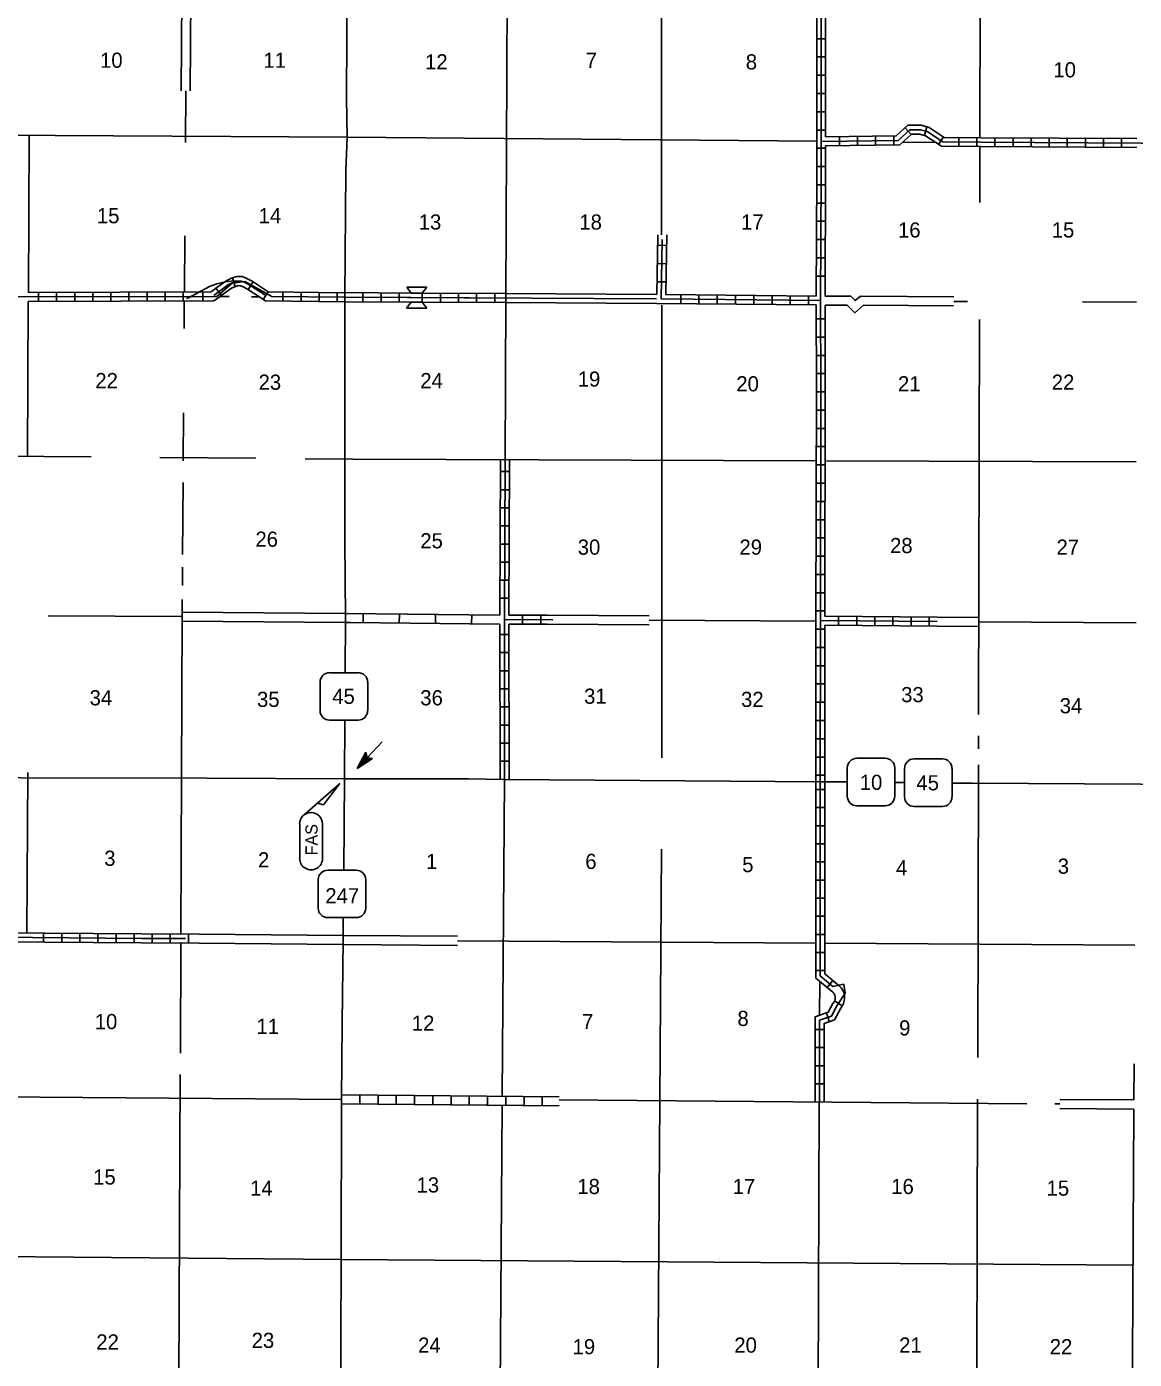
# Model space of a CAD drawing. Extents: x 1333229 to 1813251, y 16536411 to 16910478.
# Drawn here: x 1536752 to 1573271, y 16608851 to 16652785 of the extents above; entities that cross this region are included whole.
import ezdxf

# ---------------------------------------------------------------- set-up
doc = ezdxf.new("R2010")
doc.units = 0
for name, color, linetype in [('L10', 7, 'Continuous'), ('L11', 7, 'Continuous'), ('L13', 7, 'Continuous'), ('L14', 7, 'Continuous'), ('L18', 7, 'Continuous'), ('L22', 7, 'Continuous'), ('L28', 7, 'Continuous'), ('L3', 7, 'Continuous'), ('L8', 7, 'Continuous'), ('L9', 7, 'Continuous')]:
    doc.layers.add(name, color=color, linetype=linetype)

msp = doc.modelspace()

# ---------------------------------------------------------------- linework, layer by layer
at = {"layer": 'L10'}
for p, q in [((1566768, 16633322), (1568142, 16633309)), ((1566768, 16633026), (1568141, 16633009))]:
    msp.add_line(p, q, dxfattribs=at)
for points in [[(1542440, 16622870), (1547187, 16622822)], [(1542435, 16622570), (1547184, 16622522)]]:
    msp.add_lwpolyline(points, dxfattribs=at)
at = {"layer": 'L11'}
for p, q in [((1541871, 16654337), (1541846, 16650670)), ((1542171, 16654339), (1542146, 16650670)), ((1536832, 16649203), (1536808, 16644025)), ((1552549, 16643986), (1557533, 16643958)), ((1536807, 16643729), (1536784, 16638619)), ((1553916, 16633381), (1557272, 16633367)), ((1553916, 16633085), (1557272, 16633067)), ((1547186, 16622822), (1550961, 16622799)), ((1547184, 16622522), (1550961, 16622499)), ((1570809, 16617121), (1573256, 16617102)), ((1570811, 16617421), (1573258, 16617402))]:
    msp.add_line(p, q, dxfattribs=at)
for points in [[(1563074, 16643904), (1563919, 16643898), (1564066, 16643757), (1564238, 16643899), (1567317, 16643877)], [(1552547, 16643686), (1557512, 16643658)], [(1563073, 16643604), (1563798, 16643599), (1564051, 16643355), (1564345, 16643598), (1567314, 16643577)], [(1541880, 16633488), (1547258, 16633440)], [(1541878, 16633188), (1547259, 16633140)], [(1573264, 16618594), (1573258, 16617402)], [(1573256, 16617102), (1573200, 16606822)]]:
    msp.add_lwpolyline(points, dxfattribs=at)
at = {"layer": 'L13'}
for p, q in [((1568204, 16659659), (1568179, 16649125)), ((1552597, 16654339), (1552548, 16643836)), ((1541996, 16650670), (1541984, 16648967)), ((1532897, 16649227), (1547317, 16649141)), ((1547317, 16649141), (1562798, 16649005)), ((1565640, 16648980), (1566713, 16648970)), ((1568179, 16648830), (1568174, 16646984)), ((1541964, 16645885), (1541951, 16644038)), ((1543124, 16643886), (1543432, 16643885)), ((1544162, 16643880), (1544424, 16643879)), ((1552548, 16643836), (1552523, 16638486)), ((1541949, 16643742), (1541943, 16642831)), ((1567315, 16643727), (1567768, 16643724)), ((1571566, 16643711), (1573341, 16643702)), ((1568165, 16643127), (1568134, 16630110)), ((1541924, 16640057), (1541914, 16638467)), ((1531488, 16638664), (1538876, 16638601)), ((1541143, 16638582), (1544305, 16638555)), ((1545930, 16638541), (1547513, 16638528)), ((1547513, 16638528), (1562782, 16638472)), ((1563078, 16638471), (1573327, 16638434)), ((1541909, 16637759), (1541893, 16635387)), ((1541890, 16634962), (1541886, 16634360)), ((1541883, 16633899), (1541879, 16633338)), ((1541836, 16622873), (1541880, 16633338)), ((1557272, 16633217), (1562771, 16633188)), ((1568131, 16633159), (1573336, 16633131)), ((1568133, 16629402), (1568132, 16628977)), ((1568131, 16628446), (1568108, 16618804)), ((1536753, 16622907), (1536795, 16628195)), ((1552434, 16617523), (1552507, 16627968)), ((1557680, 16625666), (1557623, 16617376)), ((1541819, 16618941), (1541834, 16622578)), ((1550961, 16622649), (1562766, 16622575)), ((1563062, 16622574), (1573287, 16622510)), ((1562902, 16621307), (1562894, 16620190)), ((1531461, 16617531), (1547133, 16617418)), ((1552358, 16606792), (1552432, 16617228)), ((1554309, 16617402), (1569728, 16617280)), ((1557623, 16617376), (1557507, 16600665)), ((1562820, 16601617), (1562877, 16617334)), ((1568104, 16617429), (1568083, 16608526)), ((1570651, 16617272), (1570810, 16617271)), ((1531447, 16612285), (1547122, 16612144)), ((1547122, 16612144), (1573228, 16611960))]:
    msp.add_line(p, q, dxfattribs=at)
for points in [[(1557682, 16659659), (1557687, 16645922)], [(1557692, 16643607), (1557697, 16628676)], [(1537465, 16633367), (1541880, 16633338)], [(1541773, 16608143), (1541816, 16618241)]]:
    msp.add_lwpolyline(points, dxfattribs=at)
at = {"layer": 'L18'}
for p, q in [((1549282, 16644202), (1549945, 16644197)), ((1549430, 16644002), (1549282, 16644202)), ((1549430, 16644002), (1549795, 16644000)), ((1549795, 16644000), (1549945, 16644197)), ((1549428, 16643704), (1549278, 16643506)), ((1549278, 16643506), (1549940, 16643501)), ((1549428, 16643704), (1549793, 16643701)), ((1549793, 16643701), (1549940, 16643501))]:
    msp.add_line(p, q, dxfattribs=at)
at = {"layer": 'L22'}
for p, q in [((1545754, 16625364), (1545754, 16626500)), ((1546508, 16625364), (1546508, 16626500))]:
    msp.add_line(p, q, dxfattribs=at)
msp.add_lwpolyline([(1545902, 16626800), (1547067, 16627829), (1546534, 16627135), (1546342, 16627184)], dxfattribs=at)
for centre, start, end in [((1546129, 16626500), 0.0007, 180.0007), ((1546129, 16625366), 180.0007, 0.0007)]:
    msp.add_arc(centre, 378, start, end, dxfattribs=at)
at = {"layer": 'L28'}
for p, q in [((1547645, 16628328), (1548472, 16629210)), ((1547645, 16628328), (1547933, 16628865)), ((1547933, 16628865), (1547979, 16628684)), ((1547645, 16628328), (1548156, 16628655)), ((1547695, 16628405), (1547928, 16628823)), ((1547696, 16628370), (1548110, 16628642)), ((1547741, 16628442), (1547934, 16628806)), ((1547742, 16628419), (1548092, 16628647)), ((1547786, 16628502), (1547947, 16628771)), ((1547793, 16628473), (1548057, 16628646)), ((1547826, 16628521), (1547934, 16628636)), ((1547832, 16628539), (1547954, 16628742)), ((1547850, 16628522), (1548021, 16628656)), ((1547860, 16628557), (1547934, 16628636)), ((1547899, 16628623), (1547961, 16628725)), ((1547906, 16628594), (1547992, 16628661)), ((1547922, 16628647), (1547962, 16628690)), ((1547957, 16628648), (1547986, 16628667)), ((1548156, 16628655), (1547979, 16628684))]:
    msp.add_line(p, q, dxfattribs=at)
at = {"layer": 'L3'}
for p, q in [((1546429, 16631175), (1546429, 16630236)), ((1547681, 16631488), (1546742, 16631488)), ((1547995, 16630236), (1547995, 16631175)), ((1546742, 16629922), (1547682, 16629922)), ((1547233, 16627984), (1547243, 16629922)), ((1565060, 16628665), (1564120, 16628665)), ((1566948, 16628644), (1566008, 16628644)), ((1547233, 16627984), (1547206, 16624978)), ((1563807, 16628351), (1563807, 16627412)), ((1565373, 16627412), (1565373, 16628351)), ((1565695, 16628331), (1565695, 16627391)), ((1567261, 16627391), (1567261, 16628331)), ((1565373, 16627868), (1565695, 16627865)), ((1564120, 16627099), (1565060, 16627099)), ((1566008, 16627078), (1566948, 16627078)), ((1547620, 16624978), (1546680, 16624978)), ((1546367, 16624665), (1546367, 16623725)), ((1547933, 16623725), (1547933, 16624665)), ((1546680, 16623412), (1547620, 16623412))]:
    msp.add_line(p, q, dxfattribs=at)
for points in [[(1547250, 16631488), (1547259, 16633290), (1547238, 16635856), (1547243, 16643866), (1547275, 16648037), (1547317, 16649141), (1547302, 16650424), (1547317, 16654489), (1547338, 16659764)], [(1520776, 16628121), (1526045, 16628068), (1531335, 16628031), (1536562, 16628026), (1542692, 16628010), (1547233, 16627984)], [(1547233, 16627984), (1551314, 16627984), (1552507, 16627968), (1562914, 16627894), (1563807, 16627885)], [(1567261, 16627848), (1567930, 16627841), (1573479, 16627809), (1579019, 16627797)], [(1547192, 16623412), (1547185, 16622672), (1547159, 16619937), (1547133, 16617418), (1547122, 16612144), (1547101, 16606858), (1547080, 16597250)]]:
    msp.add_lwpolyline(points, dxfattribs=at)
for centre, start, end in [((1546740, 16631176), 90.001, 180.001), ((1547680, 16631176), 0.001, 90.001), ((1546740, 16630236), 180.001, 270.001), ((1547680, 16630236), 270.001, 0.001), ((1564119, 16628352), 90.001, 180.001), ((1565058, 16628352), 0.001, 90.001), ((1566007, 16628332), 90.001, 180.001), ((1566946, 16628332), 0.001, 90.001), ((1564119, 16627413), 180.001, 270.001), ((1565058, 16627413), 270.001, 0.001), ((1566007, 16627392), 180.001, 270.001), ((1566946, 16627392), 270.001, 0.001), ((1546678, 16624665), 90.001, 180.001), ((1547618, 16624665), 0.001, 90.001), ((1546678, 16623726), 180.001, 270.001), ((1547618, 16623726), 270.001, 0.001)]:
    msp.add_arc(centre, 313, start, end, dxfattribs=at)
at = {"layer": 'L8'}
for p, q in [((1562798, 16652388), (1563094, 16652388)), ((1562798, 16651786), (1563094, 16651786)), ((1562798, 16651184), (1563094, 16651184)), ((1562798, 16650582), (1563094, 16650582)), ((1562798, 16649980), (1563094, 16649980)), ((1562798, 16649378), (1563094, 16649378)), ((1563548, 16649157), (1563548, 16648861)), ((1564144, 16649167), (1564144, 16648872)), ((1564741, 16649172), (1564741, 16648877)), ((1565337, 16649183), (1565337, 16648887)), ((1565718, 16649447), (1565918, 16649231)), ((1566430, 16649484), (1566351, 16649199)), ((1566979, 16649151), (1566816, 16648903)), ((1567481, 16649130), (1567481, 16648835)), ((1568078, 16649125), (1568078, 16648829)), ((1568674, 16649120), (1568674, 16648824)), ((1569271, 16649120), (1569271, 16648824)), ((1569868, 16649114), (1569868, 16648819)), ((1570464, 16649109), (1570464, 16648813)), ((1571061, 16649109), (1571061, 16648813)), ((1571657, 16649104), (1571657, 16648808)), ((1572254, 16649099), (1572254, 16648803)), ((1572851, 16649099), (1572851, 16648803)), ((1562798, 16648776), (1563094, 16648776)), ((1562798, 16648175), (1563094, 16648175)), ((1562798, 16647573), (1563094, 16647573)), ((1562793, 16646971), (1563088, 16646971)), ((1562793, 16646369), (1563088, 16646369)), ((1557533, 16643958), (1557563, 16645922)), ((1557851, 16645572), (1557555, 16645577)), ((1562787, 16645767), (1563083, 16645767)), ((1562782, 16645165), (1563078, 16645165)), ((1557845, 16644970), (1557550, 16644975)), ((1543542, 16644504), (1543624, 16644217)), ((1544224, 16644372), (1544058, 16644124)), ((1557835, 16644368), (1557539, 16644373)), ((1562782, 16644563), (1563078, 16644563)), ((1537143, 16644024), (1537143, 16643729)), ((1537740, 16644030), (1537740, 16643734)), ((1538336, 16644030), (1538336, 16643734)), ((1538933, 16644030), (1538933, 16643734)), ((1539530, 16644030), (1539530, 16643734)), ((1540126, 16644035), (1540126, 16643739)), ((1540723, 16644035), (1540723, 16643739)), ((1541319, 16644035), (1541319, 16643739)), ((1541916, 16644035), (1541916, 16643739)), ((1542566, 16644035), (1542566, 16643739)), ((1542990, 16644161), (1543172, 16643924)), ((1544720, 16644041), (1544554, 16643793)), ((1545200, 16644035), (1545200, 16643739)), ((1545797, 16644030), (1545797, 16643734)), ((1546393, 16644024), (1546393, 16643729)), ((1546990, 16644019), (1546990, 16643723)), ((1547243, 16643717), (1547244, 16644015)), ((1547839, 16643714), (1547841, 16644012)), ((1548436, 16643710), (1548437, 16644008)), ((1549032, 16643707), (1549034, 16644005)), ((1549795, 16643702), (1549797, 16644001)), ((1549796, 16643852), (1552548, 16643836)), ((1549797, 16644002), (1552549, 16643986)), ((1550392, 16643699), (1550394, 16643997)), ((1550989, 16643696), (1550990, 16643994)), ((1551585, 16643692), (1551587, 16643991)), ((1552182, 16643689), (1552184, 16643987)), ((1558315, 16643951), (1558315, 16643655)), ((1558917, 16643945), (1558917, 16643650)), ((1559519, 16643935), (1559519, 16643639)), ((1560121, 16643929), (1560121, 16643634)), ((1560723, 16643924), (1560723, 16643628)), ((1561325, 16643919), (1561325, 16643623)), ((1561927, 16643914), (1561927, 16643618)), ((1562529, 16643908), (1562529, 16643613)), ((1562777, 16643610), (1557529, 16643660)), ((1562777, 16643153), (1563072, 16643153)), ((1562782, 16642551), (1563078, 16642551)), ((1562782, 16641949), (1563078, 16641949)), ((1562787, 16641347), (1563083, 16641347)), ((1562787, 16640746), (1563083, 16640746)), ((1562787, 16640144), (1563083, 16640144)), ((1562782, 16639542), (1563078, 16639542)), ((1562782, 16638940), (1563078, 16638940)), ((1552355, 16633389), (1552375, 16638486)), ((1552375, 16638116), (1552671, 16638116)), ((1552651, 16633385), (1552671, 16638486)), ((1562782, 16638338), (1563078, 16638338)), ((1562782, 16637736), (1563078, 16637736)), ((1552370, 16637519), (1552666, 16637519)), ((1552370, 16636923), (1552666, 16636923)), ((1562782, 16637134), (1563078, 16637134)), ((1562777, 16636532), (1563072, 16636532)), ((1552365, 16636326), (1552661, 16636326)), ((1562777, 16635930), (1563072, 16635930)), ((1552365, 16635730), (1552661, 16635730)), ((1552360, 16635133), (1552655, 16635133)), ((1562777, 16635328), (1563072, 16635328)), ((1562777, 16634726), (1563072, 16634726)), ((1552360, 16634536), (1552655, 16634536)), ((1552360, 16633940), (1552655, 16633940)), ((1562771, 16634124), (1563067, 16634124)), ((1552651, 16633385), (1553916, 16633381)), ((1553104, 16633090), (1553104, 16633385)), ((1553706, 16633084), (1553706, 16633380)), ((1562771, 16633522), (1563067, 16633522)), ((1563067, 16633352), (1566768, 16633322)), ((1563521, 16633348), (1563521, 16633053)), ((1564118, 16633343), (1564118, 16633047)), ((1564714, 16633338), (1564714, 16633042)), ((1565311, 16633332), (1565311, 16633037)), ((1565908, 16633327), (1565908, 16633031)), ((1566504, 16633322), (1566504, 16633026)), ((1552360, 16627968), (1552354, 16633089)), ((1552650, 16633089), (1553916, 16633085)), ((1552655, 16627968), (1552650, 16633089)), ((1562771, 16632921), (1563067, 16632921)), ((1563067, 16633057), (1563062, 16627894)), ((1563067, 16633057), (1566768, 16633026)), ((1552354, 16632746), (1552650, 16632746)), ((1552354, 16632150), (1552650, 16632150)), ((1562771, 16632319), (1563067, 16632319)), ((1552354, 16631553), (1552650, 16631553)), ((1562771, 16631717), (1563067, 16631717)), ((1562771, 16631115), (1563067, 16631115)), ((1552354, 16630956), (1552650, 16630956)), ((1552360, 16630360), (1552655, 16630360)), ((1562766, 16630513), (1563062, 16630513)), ((1552360, 16629763), (1552655, 16629763)), ((1562766, 16629911), (1563062, 16629911)), ((1562766, 16629309), (1563062, 16629309)), ((1552360, 16629166), (1552655, 16629166)), ((1552360, 16628570), (1552655, 16628570)), ((1562766, 16628707), (1563062, 16628707)), ((1562766, 16628105), (1563062, 16628105)), ((1562766, 16627635), (1563062, 16627635)), ((1562766, 16627039), (1563062, 16627039)), ((1562766, 16626442), (1563062, 16626442)), ((1562766, 16625845), (1563062, 16625845)), ((1562766, 16625249), (1563062, 16625249)), ((1562766, 16624652), (1563062, 16624652)), ((1562766, 16624055), (1563062, 16624055)), ((1562766, 16623459), (1563062, 16623459)), ((1537312, 16622904), (1537312, 16622609)), ((1537909, 16622899), (1537909, 16622603)), ((1538505, 16622894), (1538505, 16622598)), ((1539102, 16622888), (1539102, 16622593)), ((1539699, 16622883), (1539699, 16622588)), ((1540295, 16622878), (1540295, 16622582)), ((1540892, 16622878), (1540892, 16622582)), ((1541487, 16622875), (1541487, 16622580)), ((1542084, 16622870), (1542084, 16622574)), ((1562766, 16622862), (1563062, 16622862)), ((1562766, 16622265), (1563062, 16622265)), ((1562766, 16621669), (1563062, 16621669)), ((1563141, 16621109), (1563331, 16621336)), ((1563389, 16620666), (1563637, 16620502)), ((1563120, 16620270), (1563215, 16619990)), ((1562745, 16619726), (1563041, 16619726)), ((1562745, 16619129), (1563041, 16619129)), ((1562745, 16618532), (1563041, 16618532)), ((1562745, 16617936), (1563041, 16617936)), ((1547734, 16617265), (1547734, 16617561)), ((1548336, 16617260), (1548336, 16617556)), ((1548938, 16617255), (1548938, 16617550)), ((1549540, 16617249), (1549540, 16617545)), ((1550142, 16617244), (1550142, 16617540)), ((1550744, 16617239), (1550744, 16617535)), ((1551346, 16617239), (1551346, 16617535)), ((1551948, 16617234), (1551948, 16617529)), ((1552550, 16617228), (1552550, 16617524)), ((1553152, 16617223), (1553152, 16617519)), ((1553753, 16617218), (1553753, 16617513)), ((1547133, 16617271), (1554308, 16617213))]:
    msp.add_line(p, q, dxfattribs=at)
for points in [[(1562956, 16659611), (1562951, 16654310), (1562946, 16652610), (1562946, 16649004), (1562946, 16647879), (1562925, 16643755), (1557676, 16643808), (1557708, 16645767)], [(1562808, 16659611), (1562803, 16654310), (1562798, 16652610), (1562798, 16649004), (1562798, 16647879), (1562777, 16643903), (1557824, 16643956), (1557859, 16645922)], [(1563104, 16659611), (1563099, 16654310), (1563094, 16652610), (1563094, 16649153)], [(1563094, 16649153), (1565422, 16649183), (1565807, 16649532), (1566246, 16649532), (1566510, 16649463), (1567006, 16649136), (1568215, 16649125), (1573356, 16649094)], [(1562946, 16649004), (1565480, 16649035), (1565865, 16649384), (1566224, 16649384), (1566446, 16649326), (1566958, 16648988), (1568215, 16648977), (1573505, 16648945), (1578743, 16648919)], [(1563094, 16648858), (1565538, 16648887), (1565924, 16649236), (1566203, 16649236), (1566383, 16649188), (1566911, 16648840), (1568215, 16648829), (1573355, 16648799)], [(1563094, 16648858), (1563094, 16647879), (1563074, 16643904)], [(1510290, 16644083), (1511414, 16644067), (1515554, 16644024), (1520839, 16643972), (1526172, 16643935), (1531404, 16643908), (1536636, 16643877), (1543020, 16643892), (1543526, 16644325), (1543949, 16644389), (1544831, 16643892), (1547243, 16643866)], [(1544211, 16644242), (1544208, 16644244), (1544205, 16644246), (1544101, 16644298), (1544024, 16644338), (1543919, 16644373), (1543793, 16644396), (1543616, 16644406), (1543490, 16644395), (1543313, 16644368), (1543161, 16644340), (1543017, 16644308), (1542899, 16644268), (1542784, 16644214), (1542085, 16643844), (1542027, 16643825)], [(1542832, 16644040), (1543024, 16644188), (1543355, 16644422), (1543529, 16644501), (1543696, 16644549), (1543852, 16644544), (1543988, 16644498), (1544190, 16644396), (1544720, 16644042)], [(1542915, 16643744), (1542983, 16643778), (1543202, 16643946), (1543505, 16644161), (1543633, 16644219), (1543733, 16644248), (1543798, 16644245), (1543872, 16644221), (1544038, 16644136), (1544623, 16643746)], [(1542923, 16643921), (1543113, 16644067), (1543430, 16644292), (1543581, 16644360), (1543715, 16644398), (1543825, 16644394), (1543930, 16644360), (1544114, 16644266), (1544637, 16643917)], [(1536808, 16644025), (1542832, 16644040)], [(1544720, 16644042), (1547243, 16644014)], [(1547243, 16643866), (1549425, 16643854)], [(1547244, 16644016), (1549426, 16644004)], [(1536807, 16643729), (1542915, 16643744)], [(1544623, 16643746), (1547243, 16643718)], [(1547243, 16643716), (1549426, 16643704)], [(1549794, 16643702), (1552547, 16643686)], [(1562777, 16643610), (1562787, 16640920), (1562771, 16633206), (1562766, 16627894)], [(1562925, 16643755), (1562935, 16640920), (1562919, 16633206), (1562914, 16627894)], [(1563073, 16643604), (1563083, 16640920), (1563067, 16633352)], [(1552507, 16627968), (1552502, 16633237), (1552523, 16638486)], [(1552502, 16633237), (1554097, 16633232)], [(1562919, 16633206), (1566768, 16633174)], [(1563327, 16620952), (1562766, 16621421), (1562766, 16627894)], [(1562893, 16617334), (1562893, 16620032), (1563284, 16620169), (1563463, 16620507), (1563738, 16620919), (1563690, 16621215), (1563326, 16621146), (1562914, 16621489), (1562914, 16627894)], [(1563538, 16621164), (1563062, 16621558), (1563062, 16627894)], [(1531341, 16622783), (1535739, 16622767), (1540554, 16622730), (1541990, 16622725)], [(1531488, 16622930), (1535739, 16622915), (1540554, 16622878), (1542440, 16622871)], [(1531486, 16622635), (1535739, 16622619), (1540554, 16622582), (1542435, 16622575)], [(1562745, 16617335), (1562745, 16620138), (1563178, 16620291), (1563336, 16620581), (1563372, 16620634)], [(1563041, 16617333), (1563041, 16619926), (1563389, 16620048), (1563590, 16620433), (1563636, 16620503)], [(1547133, 16617566), (1554309, 16617508)]]:
    msp.add_lwpolyline(points, dxfattribs=at)
for centre, radius, start, end in [((1563173, 16620768), 240, 326.1253, 50.0783), ((1563219, 16620779), 500, 326.4636, 50.3897)]:
    msp.add_arc(centre, radius, start, end, dxfattribs=at)
at = {"layer": 'L9'}
for p, q in [((1547846, 16633433), (1547843, 16633135)), ((1549039, 16633421), (1549036, 16633123)), ((1550232, 16633409), (1550229, 16633111)), ((1551426, 16633397), (1551423, 16633099))]:
    msp.add_line(p, q, dxfattribs=at)
for points in [[(1547243, 16643866), (1557513, 16643808)], [(1547258, 16633440), (1552355, 16633389)], [(1547259, 16633140), (1547417, 16633139)], [(1547417, 16633139), (1552354, 16633089)]]:
    msp.add_lwpolyline(points, dxfattribs=at)

# ---------------------------------------------------------------- texts
at = {"layer": 'L14'}
for s, p in [('10', (1539172, 16651428)), ('11', (1544556, 16651428)), ('12', (1549887, 16651375)), ('7', (1555183, 16651427)), ('8', (1560461, 16651374)), ('10', (1570601, 16651113)), ('15', (1539068, 16646304)), ('14', (1544399, 16646304)), ('13', (1549678, 16646095)), ('18', (1554974, 16646094)), ('17', (1560305, 16646094)), ('16', (1565479, 16645833)), ('15', (1570548, 16645833)), ('22', (1539016, 16640867)), ('23', (1544399, 16640815)), ('24', (1549730, 16640867)), ('19', (1554921, 16640918)), ('20', (1560148, 16640762)), ('21', (1565479, 16640762)), ('22', (1570548, 16640814)), ('26', (1544294, 16635639)), ('25', (1549730, 16635587)), ('28', (1565217, 16635429)), ('30', (1554921, 16635377)), ('29', (1560252, 16635377)), ('27', (1570705, 16635377)), ('34', (1538828, 16630411)), ('35', (1544347, 16630359)), ('36', (1549730, 16630411)), ('31', (1555130, 16630463)), ('32', (1560305, 16630358)), ('33', (1565583, 16630515)), ('34', (1570810, 16630149)), ('3', (1539310, 16625120)), ('2', (1544380, 16625068)), ('1', (1549920, 16625016)), ('6', (1555169, 16625017)), ('5', (1560343, 16624912)), ('3', (1570744, 16624860)), ('4', (1565413, 16624808)), ('10', (1538997, 16619736)), ('11', (1544328, 16619579)), ('12', (1549450, 16619683)), ('7', (1555064, 16619737)), ('8', (1560186, 16619841)), ('9', (1565517, 16619527)), ('15', (1538945, 16614612)), ('13', (1549607, 16614351)), ('18', (1554907, 16614300)), ('16', (1565256, 16614300)), ('14', (1544119, 16614246)), ('17', (1560029, 16614300)), ('15', (1570378, 16614247)), ('22', (1539049, 16609175)), ('23', (1544171, 16609228)), ('24', (1549659, 16609071)), ('20', (1560082, 16609072)), ('21', (1565517, 16609072)), ('19', (1554751, 16609019)), ('22', (1570482, 16609019))]:
    msp.add_text(s, height=500, rotation=0, dxfattribs=at).set_placement(p)
at = {"layer": 'L22'}
msp.add_text('FAS', height=397.7, rotation=90.0007, dxfattribs=at).set_placement((1546343, 16625464))
at = {"layer": 'L3'}
for s, p in [('45', (1546828, 16630459)), ('10', (1564218, 16627623)), ('45', (1566086, 16627609)), ('247', (1546599, 16623884))]:
    msp.add_text(s, height=500, rotation=0, dxfattribs=at).set_placement(p)

doc.saveas('drawing.dxf')
